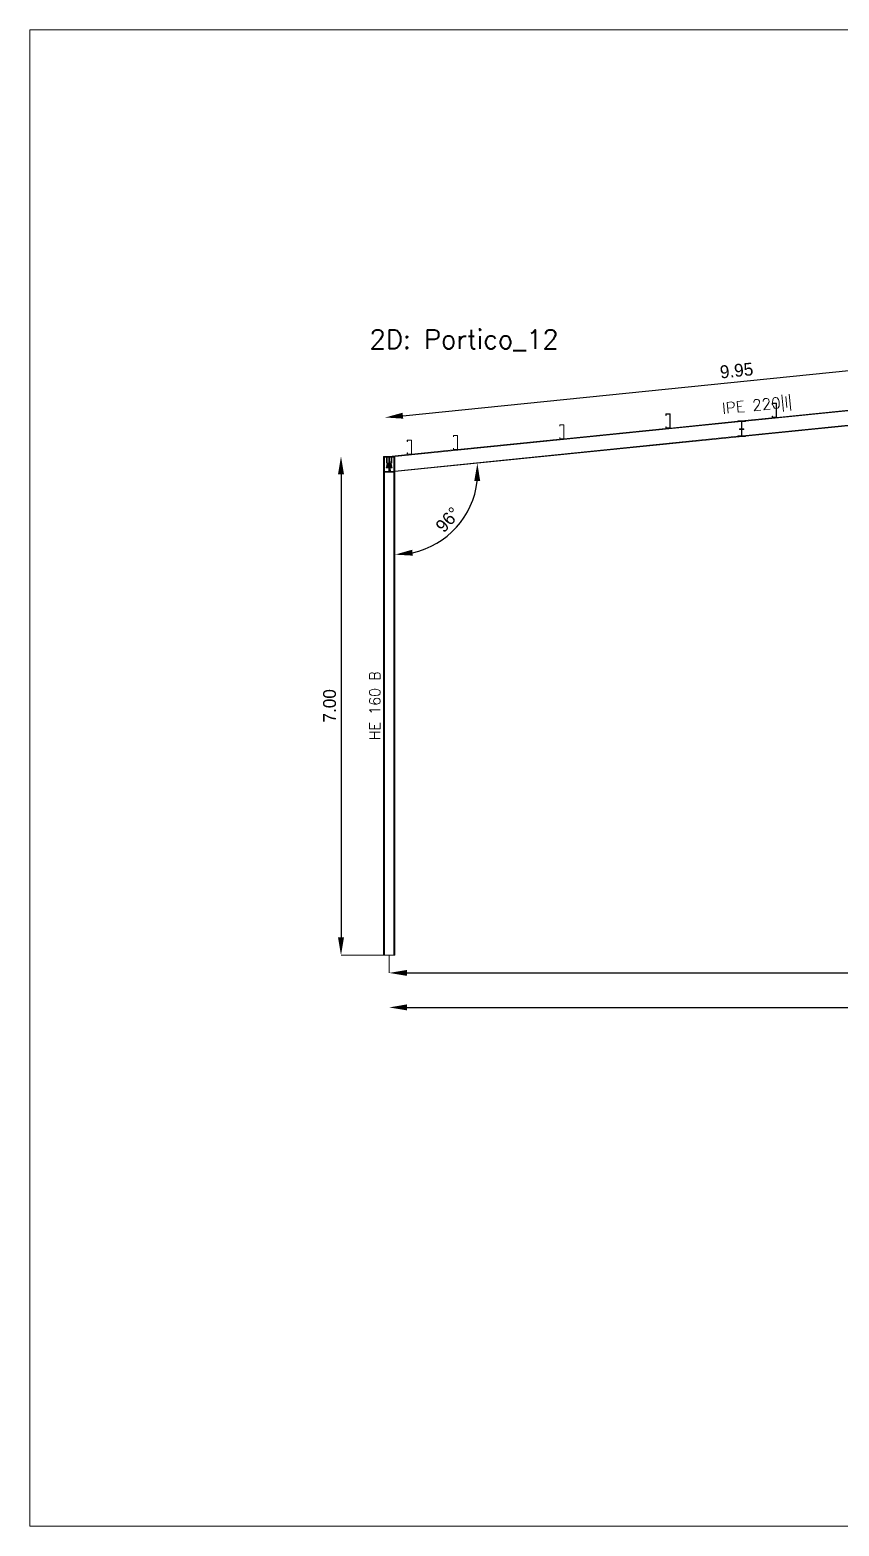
# Model space of a CAD drawing. Header units: millimetres. Extents: x 0 to 149, y -64 to 103.
# Drawn here: x 0 to 11.36, y 0 to 21 of the extents above; entities that cross this region are included whole.
import ezdxf
from ezdxf.enums import TextEntityAlignment as Align

# ---------------------------------------------------------------- set-up
doc = ezdxf.new("R2010")
doc.units = ezdxf.units.MM
for name, color, linetype, lineweight in [('BARRAS_DE_ACERO', 7, 'Continuous', 9), ('COTAS', 13, 'Continuous', 9), ('RECUAD_LIMITES', 2, 'Continuous', 0), ('REFERENCIA_DE_LAS_BARRAS', 2, 'Continuous', 9), ('TITULOS', 9, 'Continuous', 0)]:
    doc.layers.add(name, color=color, linetype=linetype, lineweight=lineweight)
doc.styles.add('CYPETXT', font='romans__.ttf', dxfattribs={"height": 0.2})
doc.styles.add('RomanS', font='')
doc.styles.get('RomanS').set_extended_font_data('Porsche')
doc.dimstyles.new('100-color', dxfattribs={"dimtxt": 0.18, "dimasz": 0.25, "dimexe": 0, "dimexo": 0.5, "dimgap": 0.07, "dimtad": 1, "dimzin": 4, "dimdsep": 46, "dimtxsty": 'RomanS', "dimcen": 0.1, "dimse1": 1, "dimse2": 1, "dimadec": 0, "dimazin": 0, "dimtfac": 1, "dimtix": 1, "dimtmove": 2, "dimatfit": 3, "dimfxl": 1, "dimtvp": 1.058824, "dimtolj": 1, "dimtzin": 1, "dimarcsym": 0})

# ---------------------------------------------------------------- blocks, each defined once
blk = doc.blocks.new('*D528')
at = {"layer": 'COTAS', "color": 0, "lineweight": -2, "transparency": 16777216}
blk.add_line((5.295, 7.28), (24.595, 7.28), dxfattribs=at)
at = {"layer": 'COTAS', "color": 0, "transparency": 16777216}
for points in [[(5.295, 7.322), (5.295, 7.238), (5.045, 7.28)], [(24.595, 7.322), (24.595, 7.238), (24.845, 7.28)]]:
    blk.add_solid(points, dxfattribs=at)
at = {"layer": 'Defpoints', "color": 0, "transparency": 16777216}
for p in [(5.045, 8.013), (24.845, 8.013), (24.845, 7.28)]:
    blk.add_point(p, dxfattribs=at)
at = {"layer": 'COTAS', "color": 0, "transparency": 16777216, "insert": (14.945, 7.44), "char_height": 0.18, "attachment_point": 5, "style": 'RomanS'}
blk.add_mtext('\\A1;19.80', dxfattribs=at)
blk = doc.blocks.new('*D531')
at = {"layer": 'COTAS', "color": 0, "lineweight": -2, "transparency": 16777216}
blk.add_line((5.238, 15.585), (14.641, 16.535), dxfattribs=at)
at = {"layer": 'COTAS', "color": 0, "transparency": 16777216}
for points in [[(14.637, 16.577), (14.645, 16.494), (14.89, 16.56)], [(5.234, 15.627), (5.243, 15.544), (4.99, 15.56)]]:
    blk.add_solid(points, dxfattribs=at)
at = {"layer": 'Defpoints', "color": 0, "transparency": 16777216}
for p in [(14.89, 16.56), (14.945, 16.013), (5.045, 15.013)]:
    blk.add_point(p, dxfattribs=at)
at = {"layer": 'COTAS', "color": 0, "transparency": 16777216, "insert": (9.924, 16.219), "char_height": 0.18, "attachment_point": 5, "rotation": 5.7679, "style": 'RomanS'}
blk.add_mtext('\\A1;9.95', dxfattribs=at)
blk = doc.blocks.new('*D535')
at = {"layer": 'COTAS', "color": 0, "lineweight": -2, "transparency": 16777216}
blk.add_line((4.369, 14.763), (4.369, 8.263), dxfattribs=at)
at = {"layer": 'COTAS', "color": 0, "transparency": 16777216}
for points in [[(4.327, 14.763), (4.411, 14.763), (4.369, 15.013)], [(4.327, 8.263), (4.411, 8.263), (4.369, 8.013)]]:
    blk.add_solid(points, dxfattribs=at)
at = {"layer": 'Defpoints', "color": 0, "transparency": 16777216}
for p in [(5.045, 15.013), (4.369, 8.013), (5.045, 8.013)]:
    blk.add_point(p, dxfattribs=at)
at = {"layer": 'COTAS', "color": 0, "transparency": 16777216, "insert": (4.209, 11.513), "char_height": 0.18, "attachment_point": 5, "rotation": 90, "style": 'RomanS'}
blk.add_mtext('\\A1;7.00', dxfattribs=at)
blk = doc.blocks.new('*D537')
at = {"layer": 'COTAS', "color": 0, "lineweight": -2, "transparency": 16777216}
blk.add_line((5.295, 7.764), (19.645, 7.764), dxfattribs=at)
at = {"layer": 'COTAS', "color": 0, "transparency": 16777216}
for points in [[(5.295, 7.806), (5.295, 7.723), (5.045, 7.764)], [(19.645, 7.806), (19.645, 7.723), (19.895, 7.764)]]:
    blk.add_solid(points, dxfattribs=at)
at = {"layer": 'Defpoints', "color": 0, "transparency": 16777216}
for p in [(5.045, 8.013), (19.895, 8.013), (19.895, 7.764)]:
    blk.add_point(p, dxfattribs=at)
at = {"layer": 'COTAS', "color": 0, "transparency": 16777216, "insert": (12.47, 7.924), "char_height": 0.18, "attachment_point": 5, "style": 'RomanS'}
blk.add_mtext('\\A1;14.85', dxfattribs=at)
blk = doc.blocks.new('*D538')
at = {"layer": 'COTAS', "color": 0, "lineweight": -2, "transparency": 16777216}
blk.add_arc((5.125, 14.8), 1.165, 282.3233, 353.4447, dxfattribs=at)
at = {"layer": 'COTAS', "color": 0, "transparency": 16777216}
for points in [[(6.24, 14.667), (6.324, 14.667), (6.284, 14.917)], [(5.378, 13.621), (5.369, 13.704), (5.125, 13.635)]]:
    blk.add_solid(points, dxfattribs=at)
at = {"layer": 'Defpoints', "color": 0, "transparency": 16777216}
for p in [(10.006, 15.293), (5.125, 14.8), (5.125, 14.8), (5.741, 13.811), (5.125, 8.013)]:
    blk.add_point(p, dxfattribs=at)
at = {"layer": 'COTAS', "color": 0, "transparency": 16777216, "insert": (5.87, 14.126), "char_height": 0.18, "attachment_point": 5, "rotation": 47.884, "style": 'RomanS'}
blk.add_mtext('\\A1;96°', dxfattribs=at)

msp = doc.modelspace()

# ---------------------------------------------------------------- linework, layer by layer
at = {"layer": 'BARRAS_DE_ACERO'}
for p, q in [((14.931, 16.002), (10.05, 15.509)), ((14.89, 15.796), (10.006, 15.302)), ((10.424, 15.756), (10.425, 15.758)), ((10.424, 15.756), (10.424, 15.741)), ((10.426, 15.759), (10.425, 15.758)), ((10.426, 15.759), (10.427, 15.76)), ((10.426, 15.756), (10.427, 15.757)), ((10.426, 15.756), (10.426, 15.741)), ((10.427, 15.76), (10.429, 15.761)), ((10.427, 15.741), (10.427, 15.756)), ((10.429, 15.759), (10.428, 15.759)), ((10.429, 15.761), (10.48, 15.761)), ((10.429, 15.759), (10.48, 15.759)), ((10.482, 15.76), (10.48, 15.761)), ((10.48, 15.759), (10.481, 15.759)), ((10.481, 15.758), (10.48, 15.758)), ((10.481, 15.759), (10.482, 15.758)), ((10.482, 15.757), (10.481, 15.758)), ((10.483, 15.759), (10.482, 15.76)), ((10.482, 15.758), (10.482, 15.757)), ((10.482, 15.757), (10.482, 15.756)), ((10.482, 15.756), (10.482, 15.757)), ((10.482, 15.566), (10.482, 15.756)), ((10.482, 15.756), (10.482, 15.565)), ((10.484, 15.758), (10.483, 15.759)), ((10.484, 15.756), (10.484, 15.758)), ((10.484, 15.756), (10.484, 15.566)), ((10.484, 15.756), (10.484, 15.756)), ((10.484, 15.756), (10.484, 15.756)), ((8.933, 15.609), (8.932, 15.607)), ((8.935, 15.61), (8.933, 15.609)), ((8.934, 15.606), (8.935, 15.607)), ((8.934, 15.605), (8.935, 15.606)), ((8.934, 15.606), (8.934, 15.606)), ((8.934, 15.605), (8.934, 15.59)), ((8.934, 15.59), (8.934, 15.605)), ((8.934, 15.59), (8.934, 15.59)), ((8.936, 15.61), (8.935, 15.61)), ((8.935, 15.607), (8.935, 15.608)), ((8.936, 15.608), (8.935, 15.608)), ((8.935, 15.607), (8.936, 15.607)), ((8.935, 15.606), (8.935, 15.607)), ((8.987, 15.61), (8.936, 15.61)), ((8.936, 15.607), (8.937, 15.608)), ((8.987, 15.608), (8.936, 15.608)), ((8.937, 15.608), (8.987, 15.608)), ((8.989, 15.61), (8.987, 15.61)), ((8.988, 15.608), (8.987, 15.608)), ((8.988, 15.607), (8.987, 15.608)), ((8.989, 15.607), (8.988, 15.607)), ((8.989, 15.606), (8.989, 15.607)), ((8.989, 15.606), (8.989, 15.605)), ((8.989, 15.415), (8.989, 15.605)), ((8.99, 15.606), (8.99, 15.606)), ((8.99, 15.605), (8.99, 15.606)), ((8.99, 15.415), (8.99, 15.605)), ((8.992, 15.415), (8.992, 15.605)), ((9.995, 15.513), (10.468, 15.561)), ((10.424, 15.741), (10.426, 15.741)), ((10.424, 15.581), (10.424, 15.565)), ((10.424, 15.581), (10.426, 15.581)), ((10.424, 15.565), (10.425, 15.564)), ((10.425, 15.564), (10.426, 15.562)), ((10.426, 15.741), (10.427, 15.741)), ((10.426, 15.565), (10.426, 15.581)), ((10.427, 15.581), (10.426, 15.581)), ((10.427, 15.564), (10.426, 15.565)), ((10.427, 15.561), (10.426, 15.562)), ((10.427, 15.566), (10.427, 15.581)), ((10.427, 15.566), (10.427, 15.565)), ((10.428, 15.564), (10.427, 15.565)), ((10.427, 15.564), (10.427, 15.563)), ((10.427, 15.563), (10.428, 15.563)), ((10.427, 15.561), (10.429, 15.561)), ((10.428, 15.564), (10.428, 15.563)), ((10.428, 15.563), (10.429, 15.563)), ((10.428, 15.563), (10.429, 15.563)), ((10.429, 15.563), (10.48, 15.563)), ((10.479, 15.563), (10.429, 15.563)), ((10.429, 15.561), (10.468, 15.561)), ((10.468, 15.561), (10.48, 15.561)), ((10.479, 15.563), (10.48, 15.563)), ((10.48, 15.563), (10.481, 15.564)), ((10.481, 15.563), (10.48, 15.563)), ((10.482, 15.561), (10.48, 15.561)), ((10.482, 15.565), (10.481, 15.564)), ((10.481, 15.563), (10.482, 15.563)), ((10.482, 15.565), (10.482, 15.566)), ((10.482, 15.565), (10.482, 15.564)), ((10.482, 15.564), (10.482, 15.563)), ((10.482, 15.561), (10.483, 15.562)), ((10.483, 15.562), (10.483, 15.562)), ((10.484, 15.565), (10.484, 15.566)), ((10.484, 15.565), (10.484, 15.564)), ((9.992, 15.503), (5.131, 15.012)), ((7.441, 15.458), (7.44, 15.456)), ((7.44, 15.456), (7.44, 15.455)), ((7.44, 15.455), (7.44, 15.439)), ((7.44, 15.439), (7.442, 15.439)), ((7.441, 15.458), (7.442, 15.459)), ((7.444, 15.459), (7.442, 15.459)), ((7.443, 15.457), (7.442, 15.457)), ((7.443, 15.456), (7.442, 15.455)), ((7.442, 15.455), (7.442, 15.454)), ((7.442, 15.454), (7.442, 15.439)), ((7.443, 15.456), (7.444, 15.457)), ((7.495, 15.459), (7.444, 15.459)), ((7.444, 15.457), (7.445, 15.457)), ((7.445, 15.457), (7.495, 15.457)), ((7.495, 15.459), (7.497, 15.459)), ((7.496, 15.457), (7.495, 15.457)), ((7.495, 15.457), (7.496, 15.457)), ((7.496, 15.457), (7.496, 15.456)), ((7.497, 15.457), (7.496, 15.457)), ((7.496, 15.456), (7.497, 15.455)), ((7.498, 15.458), (7.497, 15.459)), ((7.497, 15.456), (7.497, 15.457)), ((7.498, 15.455), (7.497, 15.456)), ((7.497, 15.455), (7.497, 15.454)), ((7.497, 15.264), (7.497, 15.454)), ((7.498, 15.458), (7.499, 15.456)), ((7.498, 15.455), (7.498, 15.264)), ((7.498, 15.261), (8.975, 15.41)), ((7.499, 15.456), (7.5, 15.455)), ((7.5, 15.454), (7.5, 15.454)), ((7.5, 15.264), (7.5, 15.454)), ((8.932, 15.43), (8.934, 15.43)), ((8.933, 15.411), (8.935, 15.41)), ((8.934, 15.43), (8.934, 15.43)), ((8.934, 15.415), (8.934, 15.43)), ((8.934, 15.415), (8.934, 15.43)), ((8.934, 15.414), (8.934, 15.415)), ((8.934, 15.415), (8.934, 15.415)), ((8.934, 15.414), (8.935, 15.413)), ((8.935, 15.413), (8.935, 15.412)), ((8.936, 15.413), (8.935, 15.413)), ((8.935, 15.412), (8.936, 15.412)), ((8.936, 15.41), (8.935, 15.41)), ((8.937, 15.413), (8.936, 15.413)), ((8.937, 15.412), (8.936, 15.412)), ((8.936, 15.41), (8.937, 15.41)), ((8.987, 15.413), (8.937, 15.413)), ((8.987, 15.412), (8.937, 15.412)), ((8.975, 15.41), (8.937, 15.41)), ((8.987, 15.41), (8.975, 15.41)), ((8.987, 15.413), (8.988, 15.413)), ((8.988, 15.412), (8.987, 15.412)), ((8.987, 15.412), (8.987, 15.412)), ((8.989, 15.41), (8.987, 15.41)), ((8.988, 15.413), (8.989, 15.413)), ((8.989, 15.414), (8.989, 15.415)), ((8.989, 15.413), (8.989, 15.414)), ((8.991, 15.411), (8.989, 15.41)), ((8.99, 15.415), (8.99, 15.415)), ((8.99, 15.414), (8.99, 15.415)), ((8.99, 15.414), (8.99, 15.414)), ((9.94, 15.507), (8.991, 15.412)), ((8.991, 15.412), (8.992, 15.413)), ((8.991, 15.412), (8.991, 15.411)), ((8.992, 15.415), (8.992, 15.415)), ((8.992, 15.413), (8.992, 15.415)), ((9.94, 15.513), (9.963, 15.513)), ((9.94, 15.507), (9.94, 15.513)), ((9.94, 15.504), (9.94, 15.507)), ((9.992, 15.504), (9.94, 15.504)), ((9.963, 15.513), (9.963, 15.507)), ((9.963, 15.513), (9.995, 15.513)), ((9.963, 15.507), (9.991, 15.507)), ((9.963, 15.399), (9.963, 15.393)), ((9.992, 15.399), (9.963, 15.399)), ((9.991, 15.507), (9.993, 15.507)), ((9.992, 15.504), (9.992, 15.503)), ((9.992, 15.399), (9.992, 15.503)), ((9.993, 15.399), (9.992, 15.399)), ((9.992, 15.393), (9.998, 15.393)), ((9.993, 15.504), (9.993, 15.507)), ((9.993, 15.399), (9.993, 15.504)), ((9.995, 15.513), (10.027, 15.513)), ((9.997, 15.507), (10.024, 15.507)), ((9.997, 15.504), (9.997, 15.507)), ((9.997, 15.504), (9.997, 15.504)), ((9.997, 15.399), (9.997, 15.504)), ((9.998, 15.399), (9.997, 15.399)), ((10.05, 15.504), (9.998, 15.504)), ((10.027, 15.393), (9.998, 15.393)), ((9.998, 15.302), (9.998, 15.393)), ((10.027, 15.513), (10.05, 15.513)), ((10.027, 15.513), (10.027, 15.507)), ((10.027, 15.507), (10.027, 15.507)), ((10.027, 15.399), (10.027, 15.393)), ((10.05, 15.509), (10.05, 15.513)), ((10.05, 15.509), (10.05, 15.509)), ((10.05, 15.504), (10.05, 15.509)), ((9.94, 15.296), (5.125, 14.809)), ((5.125, 14.809), (9.94, 15.296)), ((5.125, 14.8), (10.006, 15.293)), ((5.301, 15.242), (5.3, 15.24)), ((5.3, 15.239), (5.3, 15.24)), ((5.3, 15.223), (5.3, 15.239)), ((5.3, 15.223), (5.302, 15.223)), ((5.303, 15.243), (5.301, 15.242)), ((5.302, 15.24), (5.302, 15.239)), ((5.303, 15.24), (5.302, 15.24)), ((5.302, 15.223), (5.302, 15.239)), ((5.303, 15.243), (5.305, 15.243)), ((5.303, 15.24), (5.304, 15.241)), ((5.305, 15.241), (5.304, 15.241)), ((5.305, 15.243), (5.356, 15.243)), ((5.356, 15.241), (5.305, 15.241)), ((5.356, 15.243), (5.357, 15.243)), ((5.356, 15.241), (5.357, 15.241)), ((5.359, 15.242), (5.357, 15.243)), ((5.36, 15.24), (5.359, 15.242)), ((5.36, 15.239), (5.36, 15.24)), ((5.36, 15.048), (5.36, 15.239)), ((5.948, 15.307), (5.947, 15.306)), ((5.947, 15.304), (5.947, 15.306)), ((5.947, 15.304), (5.947, 15.289)), ((5.947, 15.289), (5.949, 15.289)), ((5.947, 15.129), (5.949, 15.129)), ((5.947, 15.129), (5.947, 15.113)), ((5.948, 15.307), (5.95, 15.308)), ((5.949, 15.289), (5.949, 15.304)), ((5.949, 15.129), (5.949, 15.113)), ((5.952, 15.307), (6.003, 15.307)), ((6.003, 15.307), (6.004, 15.306)), ((6.004, 15.306), (6.004, 15.306)), ((6.005, 15.304), (6.005, 15.113)), ((7.442, 15.279), (7.44, 15.279)), ((7.441, 15.261), (7.442, 15.26)), ((7.442, 15.279), (7.442, 15.264)), ((7.442, 15.279), (7.442, 15.279)), ((7.442, 15.264), (7.442, 15.279)), ((7.442, 15.263), (7.442, 15.264)), ((7.442, 15.264), (7.442, 15.263)), ((7.442, 15.263), (7.442, 15.262)), ((7.443, 15.262), (7.442, 15.263)), ((7.442, 15.262), (7.443, 15.261)), ((7.444, 15.259), (7.442, 15.26)), ((7.444, 15.262), (7.443, 15.262)), ((7.443, 15.261), (7.444, 15.261)), ((7.495, 15.261), (7.444, 15.261)), ((7.444, 15.259), (7.483, 15.259)), ((7.483, 15.259), (7.495, 15.259)), ((7.496, 15.262), (7.495, 15.262)), ((7.496, 15.262), (7.496, 15.262)), ((7.497, 15.263), (7.498, 15.264)), ((7.497, 15.262), (7.497, 15.263)), ((7.498, 15.261), (7.499, 15.262)), ((7.498, 15.261), (7.498, 15.261)), ((7.5, 15.264), (7.499, 15.262)), ((7.5, 15.264), (7.5, 15.264)), ((7.5, 15.264), (7.5, 15.264)), ((9.94, 15.296), (9.94, 15.293)), ((9.94, 15.293), (10.006, 15.293)), ((10.006, 15.302), (9.998, 15.302)), ((10.006, 15.302), (10.05, 15.302)), ((10.05, 15.293), (10.006, 15.293)), ((10.05, 15.302), (10.05, 15.297)), ((10.05, 15.297), (10.05, 15.293)), ((4.978, 15.013), (4.965, 15.013)), ((4.965, 8.013), (4.965, 15.013)), ((4.978, 8.013), (4.978, 15.013)), ((4.99, 15.013), (5.004, 15.013)), ((5.007, 15.004), (4.99, 15.004)), ((5.004, 15.006), (5.037, 15.006)), ((5.007, 15.004), (5.007, 14.919)), ((5.017, 15.004), (5.007, 15.004)), ((5.017, 14.919), (5.007, 14.919)), ((5.008, 15.013), (5.013, 15.013)), ((5.008, 15.013), (5.008, 15.009)), ((5.008, 15.006), (5.008, 15.009)), ((5.036, 15.006), (5.008, 15.006)), ((5.013, 15.013), (5.045, 15.013)), ((5.013, 15.007), (5.013, 15.013)), ((5.013, 15.007), (5.04, 15.007)), ((5.017, 14.913), (5.017, 14.919)), ((5.042, 14.913), (5.017, 14.913)), ((5.036, 15.006), (5.04, 15.006)), ((5.042, 15.006), (5.037, 15.006)), ((5.04, 15.007), (5.043, 15.007)), ((5.043, 15.006), (5.04, 15.006)), ((5.042, 14.907), (5.042, 15.006)), ((5.042, 14.919), (5.042, 15.004)), ((5.043, 14.91), (5.043, 15.007)), ((5.043, 14.913), (5.043, 15.006)), ((5.043, 14.91), (5.043, 14.913)), ((5.045, 15.013), (5.343, 15.043)), ((5.045, 15.013), (5.077, 15.013)), ((5.047, 15.005), (5.047, 15.006)), ((5.047, 15.004), (5.047, 15.006)), ((5.047, 15.006), (5.048, 15.006)), ((5.048, 15.006), (5.047, 15.006)), ((5.047, 15.005), (5.047, 15.004)), ((5.047, 15.004), (5.047, 14.899)), ((5.047, 15.004), (5.047, 14.903)), ((5.048, 15.006), (5.049, 15.006)), ((5.048, 15.006), (5.086, 15.006)), ((5.048, 14.99), (5.048, 14.984)), ((5.048, 14.984), (5.055, 14.919)), ((5.048, 14.984), (5.048, 14.919)), ((5.055, 14.919), (5.048, 14.919)), ((5.048, 14.913), (5.055, 14.913)), ((5.049, 15.006), (5.081, 15.006)), ((5.055, 14.919), (5.072, 14.919)), ((5.055, 14.913), (5.068, 14.913)), ((5.072, 14.913), (5.068, 14.913)), ((5.072, 14.919), (5.072, 14.983)), ((5.072, 14.919), (5.082, 14.919)), ((5.072, 14.913), (5.072, 14.919)), ((5.081, 15.013), (5.086, 15.013)), ((5.081, 15.009), (5.081, 15.007)), ((5.081, 15.007), (5.081, 15.006)), ((5.082, 15.004), (5.086, 15.004)), ((5.082, 15.004), (5.082, 14.98)), ((5.082, 14.919), (5.082, 14.98)), ((5.086, 15.013), (5.1, 15.013)), ((5.086, 15.013), (5.086, 15.008)), ((5.086, 15.006), (5.086, 15.008)), ((5.1, 15.004), (5.086, 15.004)), ((5.1, 15.009), (5.1, 15.013)), ((5.1, 15.009), (5.112, 15.011)), ((5.1, 15.009), (5.1, 15.004)), ((5.112, 15.013), (5.125, 15.013)), ((5.125, 15.013), (5.125, 15.012)), ((5.125, 15.012), (5.131, 15.012)), ((5.125, 14.809), (5.125, 15.012)), ((5.3, 15.046), (5.301, 15.044)), ((5.301, 15.044), (5.303, 15.043)), ((5.302, 15.063), (5.302, 15.048)), ((5.302, 15.048), (5.302, 15.047)), ((5.302, 15.047), (5.303, 15.046)), ((5.304, 15.045), (5.303, 15.046)), ((5.303, 15.043), (5.305, 15.043)), ((5.304, 15.045), (5.305, 15.045)), ((5.305, 15.045), (5.356, 15.045)), ((5.305, 15.043), (5.343, 15.043)), ((5.343, 15.043), (5.356, 15.043)), ((5.356, 15.045), (5.357, 15.045)), ((5.357, 15.043), (5.356, 15.043)), ((5.357, 15.046), (5.358, 15.047)), ((5.357, 15.045), (5.357, 15.046)), ((5.359, 15.044), (5.357, 15.043)), ((5.358, 15.048), (5.358, 15.047)), ((5.359, 15.045), (5.991, 15.109)), ((5.359, 15.045), (5.36, 15.046)), ((5.359, 15.044), (5.359, 15.045)), ((5.36, 15.046), (5.36, 15.048)), ((5.947, 15.113), (5.947, 15.111)), ((5.947, 15.111), (5.948, 15.11)), ((5.948, 15.11), (5.95, 15.109)), ((5.949, 15.113), (5.949, 15.112)), ((5.949, 15.112), (5.95, 15.111)), ((5.95, 15.109), (5.952, 15.109)), ((5.952, 15.111), (6.003, 15.111)), ((5.952, 15.109), (5.991, 15.109)), ((5.991, 15.109), (6.003, 15.109)), ((6.004, 15.111), (6.003, 15.111)), ((6.004, 15.109), (6.003, 15.109)), ((6.004, 15.111), (6.005, 15.112)), ((6.004, 15.111), (6.004, 15.111)), ((6.004, 15.109), (6.006, 15.11)), ((6.005, 15.113), (6.005, 15.112)), ((6.006, 15.11), (6.007, 15.111)), ((5.042, 14.802), (4.99, 14.802)), ((4.99, 14.793), (4.99, 14.802)), ((4.99, 14.793), (5.1, 14.793)), ((5.042, 14.86), (5.004, 14.86)), ((5.004, 14.853), (5.004, 14.86)), ((5.004, 14.853), (5.042, 14.853)), ((5.042, 14.88), (5.008, 14.88)), ((5.008, 14.873), (5.008, 14.88)), ((5.008, 14.873), (5.042, 14.873)), ((5.013, 14.893), (5.013, 14.899)), ((5.042, 14.899), (5.013, 14.899)), ((5.013, 14.893), (5.042, 14.893)), ((5.042, 14.899), (5.042, 14.907)), ((5.042, 14.899), (5.042, 14.899)), ((5.043, 14.899), (5.042, 14.899)), ((5.042, 14.893), (5.043, 14.893)), ((5.042, 14.893), (5.042, 14.893)), ((5.042, 14.88), (5.042, 14.893)), ((5.042, 14.88), (5.042, 14.88)), ((5.042, 14.873), (5.042, 14.86)), ((5.047, 14.873), (5.042, 14.873)), ((5.042, 14.873), (5.042, 14.873)), ((5.042, 14.802), (5.042, 14.853)), ((5.042, 14.853), (5.047, 14.853)), ((5.043, 14.91), (5.043, 14.906)), ((5.043, 14.906), (5.043, 14.904)), ((5.043, 14.904), (5.043, 14.899)), ((5.043, 14.899), (5.043, 14.902)), ((5.043, 14.899), (5.043, 14.899)), ((5.043, 14.893), (5.043, 14.88)), ((5.047, 14.893), (5.043, 14.893)), ((5.047, 14.903), (5.047, 14.899)), ((5.047, 14.899), (5.047, 14.899)), ((5.047, 14.899), (5.047, 14.899)), ((5.047, 14.899), (5.047, 14.899)), ((5.048, 14.899), (5.047, 14.899)), ((5.047, 14.88), (5.047, 14.893)), ((5.047, 14.893), (5.047, 14.893)), ((5.047, 14.893), (5.047, 14.88)), ((5.048, 14.893), (5.047, 14.893)), ((5.047, 14.88), (5.048, 14.88)), ((5.047, 14.88), (5.047, 14.88)), ((5.048, 14.86), (5.047, 14.86)), ((5.048, 14.88), (5.048, 14.893)), ((5.048, 14.893), (5.057, 14.893)), ((5.048, 14.86), (5.06, 14.86)), ((5.048, 14.853), (5.061, 14.853)), ((5.066, 14.802), (5.048, 14.802)), ((5.077, 14.899), (5.056, 14.899)), ((5.057, 14.893), (5.077, 14.893)), ((5.058, 14.88), (5.081, 14.88)), ((5.059, 14.873), (5.081, 14.873)), ((5.061, 14.853), (5.066, 14.803)), ((5.086, 14.853), (5.061, 14.853)), ((5.066, 14.803), (5.112, 14.808)), ((5.112, 14.808), (5.066, 14.803)), ((5.066, 14.802), (5.066, 14.803)), ((5.066, 14.802), (5.1, 14.802)), ((5.077, 14.899), (5.077, 14.893)), ((5.081, 14.873), (5.081, 14.88)), ((5.1, 14.797), (5.1, 14.802)), ((5.112, 14.799), (5.112, 8.013)), ((5.125, 14.809), (5.125, 14.809)), ((5.125, 14.809), (5.125, 14.8)), ((5.125, 8.013), (5.125, 14.8)), ((4.978, 8.013), (4.965, 8.013)), ((5.112, 8.013), (4.978, 8.013)), ((5.125, 8.013), (5.112, 8.013))]:
    msp.add_line(p, q, dxfattribs=at)
for points in [[(10.05, 15.297), (14.922, 15.79), (14.923, 15.793)], [(10.427, 15.757), (10.427, 15.758), (10.428, 15.759)], [(10.48, 15.758), (10.479, 15.758), (10.429, 15.758), (10.428, 15.758), (10.428, 15.758), (10.427, 15.757), (10.427, 15.756)], [(10.484, 15.756), (10.484, 15.566), (10.484, 15.566)], [(8.932, 15.607), (8.932, 15.606), (8.932, 15.59), (8.932, 15.59), (8.934, 15.59)], [(8.934, 15.606), (8.934, 15.605), (8.934, 15.605)], [(8.988, 15.608), (8.989, 15.607), (8.99, 15.606)], [(8.992, 15.605), (8.992, 15.606), (8.992, 15.607), (8.991, 15.609), (8.989, 15.61)], [(8.992, 15.415), (8.992, 15.415), (8.992, 15.605)], [(8.992, 15.605), (8.992, 15.605), (8.992, 15.605)], [(10.484, 15.564), (10.483, 15.562), (11.96, 15.711)], [(7.442, 15.457), (7.442, 15.456), (7.442, 15.455)], [(7.442, 15.455), (7.442, 15.439), (7.442, 15.439)], [(7.495, 15.457), (7.444, 15.457), (7.443, 15.457)], [(7.5, 15.264), (7.5, 15.454), (7.5, 15.455)], [(8.932, 15.43), (8.932, 15.43), (8.932, 15.415)], [(8.932, 15.415), (8.932, 15.413), (8.933, 15.411)], [(8.935, 15.413), (8.935, 15.414), (8.934, 15.415)], [(8.988, 15.412), (8.989, 15.413), (8.99, 15.414)], [(9.963, 15.393), (9.992, 15.393), (9.992, 15.302)], [(9.998, 15.504), (9.998, 15.399), (10.027, 15.399)], [(10.027, 15.507), (10.024, 15.507), (10.024, 15.507)], [(5.358, 15.048), (5.358, 15.239), (5.358, 15.24), (5.357, 15.24), (5.357, 15.241)], [(5.952, 15.307), (5.951, 15.306), (5.95, 15.306), (5.949, 15.305), (5.949, 15.304)], [(6.003, 15.309), (5.952, 15.309), (5.95, 15.308)], [(6.006, 15.307), (6.004, 15.308), (6.003, 15.309)], [(6.004, 15.306), (6.005, 15.305), (6.005, 15.304)], [(6.007, 15.304), (6.007, 15.306), (6.006, 15.307)], [(7.483, 15.259), (6.006, 15.11), (6.006, 15.11)], [(6.007, 15.111), (6.007, 15.113), (6.007, 15.304)], [(7.441, 15.261), (7.44, 15.262), (7.44, 15.264), (7.44, 15.279)], [(7.444, 15.262), (7.445, 15.262), (7.495, 15.262)], [(7.497, 15.262), (7.496, 15.261), (7.495, 15.261)], [(7.498, 15.261), (7.497, 15.26), (7.495, 15.259)], [(7.497, 15.264), (7.497, 15.263), (7.496, 15.262)], [(9.992, 15.302), (9.94, 15.302), (9.94, 15.296)], [(4.99, 15.004), (4.99, 15.013), (4.978, 15.013)], [(5.008, 15.013), (5.004, 15.013), (5.004, 15.006)], [(5.017, 14.919), (5.017, 15.004), (5.042, 15.004)], [(5.042, 14.899), (5.042, 14.913), (5.042, 14.919), (5.017, 14.919)], [(5.047, 15.004), (5.047, 15.007), (5.077, 15.007), (5.077, 15.013)], [(5.047, 15.004), (5.047, 14.904), (5.047, 14.899)], [(5.072, 15.004), (5.048, 15.004), (5.048, 14.99)], [(5.048, 14.899), (5.048, 14.913), (5.048, 14.919)], [(5.048, 14.899), (5.056, 14.899), (5.055, 14.913)], [(5.082, 15.004), (5.072, 15.004), (5.072, 14.983)], [(5.081, 15.009), (5.081, 15.013), (5.077, 15.013)], [(5.112, 14.808), (5.112, 15.011), (5.112, 15.013)], [(5.3, 15.046), (5.3, 15.048), (5.3, 15.063), (5.302, 15.063)], [(5.952, 15.111), (5.951, 15.111), (5.95, 15.111)], [(5.042, 14.893), (5.042, 14.88), (5.043, 14.88)], [(5.042, 14.873), (5.042, 14.86), (5.042, 14.86)], [(5.043, 14.91), (5.043, 14.909), (5.043, 14.902)], [(5.048, 14.873), (5.047, 14.873), (5.047, 14.86)], [(5.048, 14.802), (5.048, 14.853), (5.047, 14.853)], [(5.048, 14.88), (5.058, 14.88), (5.057, 14.893)], [(5.048, 14.86), (5.048, 14.873), (5.059, 14.873)], [(5.059, 14.873), (5.06, 14.86), (5.076, 14.86)], [(5.086, 14.853), (5.086, 14.86), (5.076, 14.86)], [(5.112, 14.799), (5.1, 14.797), (5.1, 14.793)], [(5.112, 14.799), (5.112, 14.808), (5.112, 14.808)]]:
    msp.add_lwpolyline(points, dxfattribs=at)
at = {"layer": 'COTAS'}
for q in [(4.369, 8.013), (5.045, 7.764)]:
    msp.add_line((5.045, 8.013), q, dxfattribs=at)
at = {"layer": 'RECUAD_LIMITES'}
msp.add_lwpolyline([(0, 0), (29.7, 0), (29.7, 21), (0, 21), (0, 0)], close=True, dxfattribs=at)

# ---------------------------------------------------------------- texts
at = {"layer": 'REFERENCIA_DE_LAS_BARRAS', "style": 'CYPETXT'}
for s, rotation, width, p, p2 in [('IPE 220|I|', 5.7995, 0.866546, (9.729, 15.611), (10.709, 15.71)), ('HE 160 B', 90, 0.776302, (4.921, 11.029), (4.921, 11.997))]:
    msp.add_text(s, height=0.1533, rotation=rotation, dxfattribs=dict(at, width=width)).set_placement(p, p2, align=Align.FIT)
at = {"layer": 'TITULOS', "style": 'CYPETXT', "width": 0.83487}
msp.add_text('2D: Portico_12', height=0.26667, dxfattribs=at).set_placement((4.77, 16.526), (7.426, 16.526), align=Align.FIT)

# ---------------------------------------------------------------- dimensions: what is measured, and where the dimension line sits
at = {"layer": 'COTAS'}
dim = msp.add_aligned_dim(p1=(5.045, 15.013), p2=(14.945, 16.013), distance=0.55, dimstyle='100-color', dxfattribs=at)
dim.commit()
dim.dimension.update_dxf_attribs({"geometry": '*D531', "text_midpoint": (9.924, 16.219)})
dim = msp.add_angular_dim_2l(base=(5.741, 13.811), line1=((5.125, 14.8), (10.006, 15.293)), line2=((5.125, 8.013), (5.125, 14.8)), dimstyle='100-color', dxfattribs=at)
dim.commit()
dim.dimension.update_dxf_attribs({"geometry": '*D538', "text_midpoint": (5.87, 14.126)})
dim = msp.add_linear_dim(base=(4.369, 8.013), p1=(5.045, 15.013), p2=(5.045, 8.013), angle=90, dimstyle='100-color', dxfattribs=at)
dim.commit()
dim.dimension.update_dxf_attribs({"geometry": '*D535', "text_midpoint": (4.209, 11.513)})
for base, p2, picture, middle in [((19.895, 7.764), (19.895, 8.013), '*D537', (12.47, 7.924)), ((24.845, 7.28), (24.845, 8.013), '*D528', (14.945, 7.44))]:
    dim = msp.add_linear_dim(base=base, p1=(5.045, 8.013), p2=p2, dimstyle='100-color', dxfattribs=at)
    dim.commit()
    dim.dimension.update_dxf_attribs({"geometry": picture, "text_midpoint": middle})

doc.saveas('drawing.dxf')
